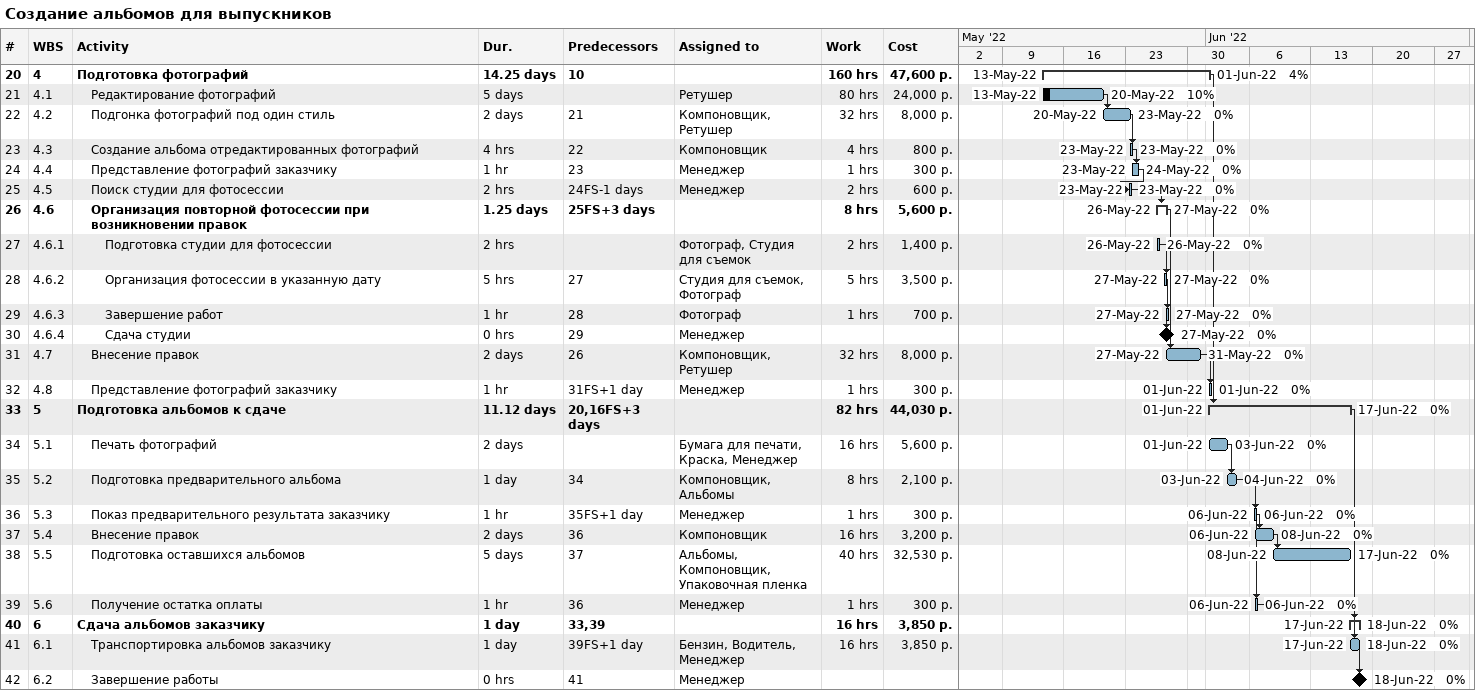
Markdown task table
Создание альбомов для выпускников

| ID | WBS | Task | Duration | Start | Finish | Predecessors | Resources | % complete | Work (h) | Cost (р.) |
|---|---|---|---|---|---|---|---|---|---|---|
| 20 | 4 | **Подготовка фотографий** | 14.25d | 2022-05-13 | 2022-06-01 | 10 |  | 4 | 160 | 47600 |
| 21 | 4.1 | Редактирование фотографий | 5d | 2022-05-13 | 2022-05-20 |  | Ретушер | 10 | 80 | 24000 |
| 22 | 4.2 | Подгонка фотографий под один стиль | 2d | 2022-05-20 | 2022-05-23 | 21 | Компоновщик, Ретушер | 0 | 32 | 8000 |
| 23 | 4.3 | Создание альбома отредактированных фотографий | 4h | 2022-05-23 | 2022-05-23 | 22 | Компоновщик | 0 | 4 | 800 |
| 24 | 4.4 | Представление фотографий заказчику | 1h | 2022-05-23 | 2022-05-24 | 23 | Менеджер | 0 | 1 | 300 |
| 25 | 4.5 | Поиск студии для фотосессии | 2h | 2022-05-23 | 2022-05-23 | 24FS-1d | Менеджер | 0 | 2 | 600 |
| 26 | 4.6 | **Организация повторной фотосессии при возникновении правок** | 1.25d | 2022-05-26 | 2022-05-27 | 25FS+3d |  | 0 | 8 | 5600 |
| 27 | 4.6.1 | Подготовка студии для фотосессии | 2h | 2022-05-26 | 2022-05-26 |  | Фотограф, Студия для съемок | 0 | 2 | 1400 |
| 28 | 4.6.2 | Организация фотосессии в указанную дату | 5h | 2022-05-27 | 2022-05-27 | 27 | Студия для съемок, Фотограф | 0 | 5 | 3500 |
| 29 | 4.6.3 | Завершение работ | 1h | 2022-05-27 | 2022-05-27 | 28 | Фотограф | 0 | 1 | 700 |
| 30 | 4.6.4 | Сдача студии | 0h | 2022-05-27 | 2022-05-27 | 29 | Менеджер | 0 |  |  |
| 31 | 4.7 | Внесение правок | 2d | 2022-05-27 | 2022-05-31 | 26 | Компоновщик, Ретушер | 0 | 32 | 8000 |
| 32 | 4.8 | Представление фотографий заказчику | 1h | 2022-06-01 | 2022-06-01 | 31FS+1d | Менеджер | 0 | 1 | 300 |
| 33 | 5 | **Подготовка альбомов к сдаче** | 11.12d | 2022-06-01 | 2022-06-17 | 20, 16FS+3d |  | 0 | 82 | 44030 |
| 34 | 5.1 | Печать фотографий | 2d | 2022-06-01 | 2022-06-03 |  | Бумага для печати, Краска, Менеджер | 0 | 16 | 5600 |
| 35 | 5.2 | Подготовка предварительного альбома | 1d | 2022-06-03 | 2022-06-04 | 34 | Компоновщик, Альбомы | 0 | 8 | 2100 |
| 36 | 5.3 | Показ предварительного результата заказчику | 1h | 2022-06-06 | 2022-06-06 | 35FS+1d | Менеджер | 0 | 1 | 300 |
| 37 | 5.4 | Внесение правок | 2d | 2022-06-06 | 2022-06-08 | 36 | Компоновщик | 0 | 16 | 3200 |
| 38 | 5.5 | Подготовка оставшихся альбомов | 5d | 2022-06-08 | 2022-06-17 | 37 | Альбомы, Компоновщик, Упаковочная пленка | 0 | 40 | 32530 |
| 39 | 5.6 | Получение остатка оплаты | 1h | 2022-06-06 | 2022-06-06 | 36 | Менеджер | 0 | 1 | 300 |
| 40 | 6 | **Сдача альбомов заказчику** | 1d | 2022-06-17 | 2022-06-18 | 33, 39 |  | 0 | 16 | 3850 |
| 41 | 6.1 | Транспортировка альбомов заказчику | 1d | 2022-06-17 | 2022-06-18 | 39FS+1d | Бензин, Водитель, Менеджер | 0 | 16 | 3850 |
| 42 | 6.2 | Завершение работы | 0h | 2022-06-18 | 2022-06-18 | 41 | Менеджер | 0 |  |  |
